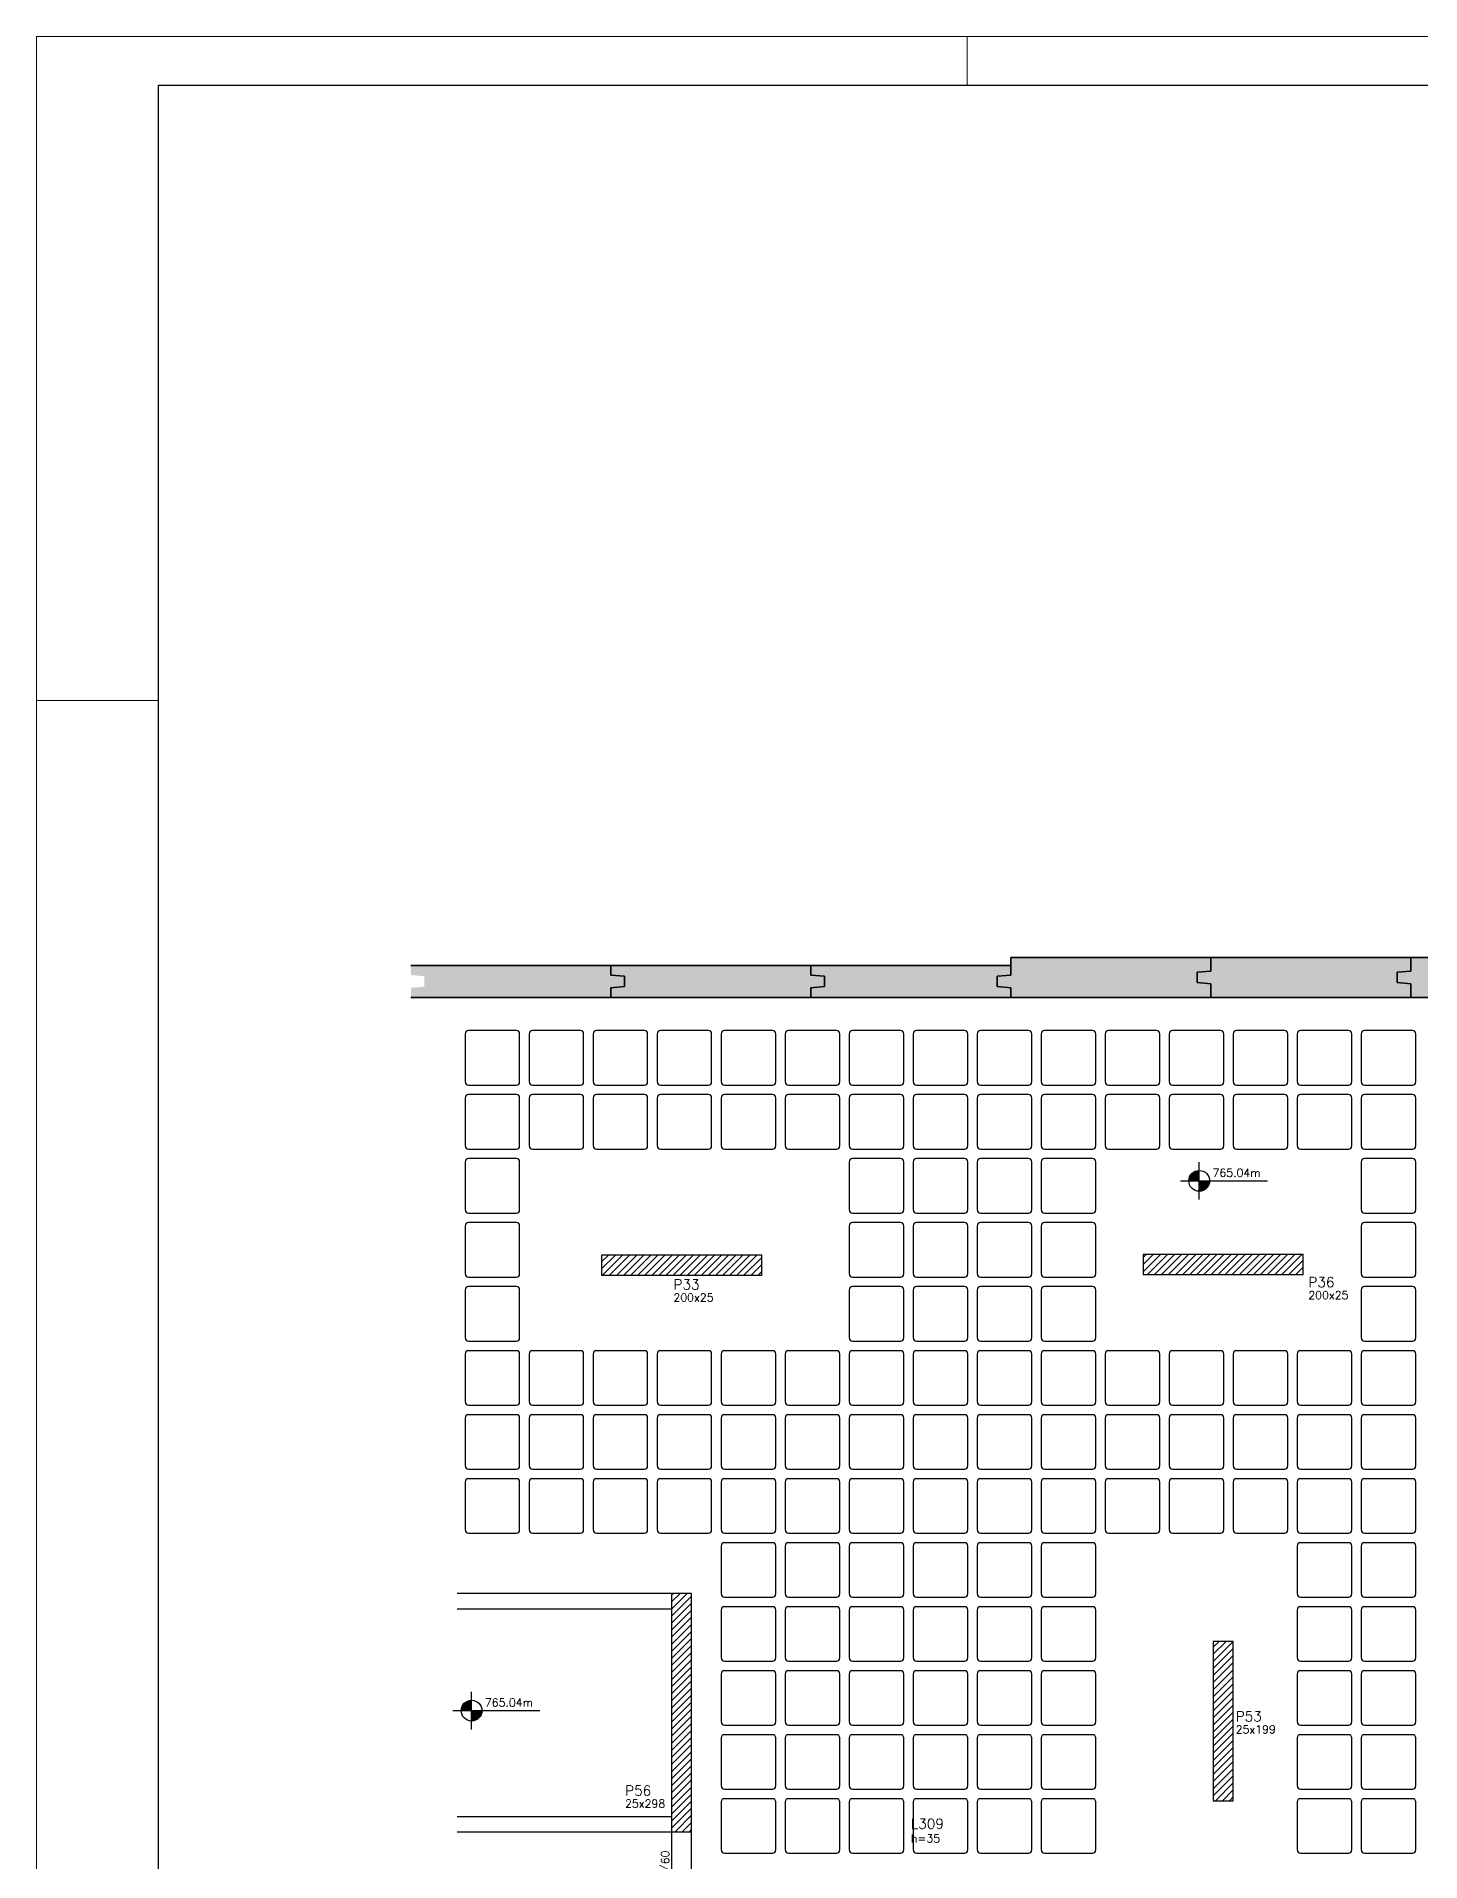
# Model space of a CAD drawing. Header units: millimetres. Extents: x 1860 to 8661, y -614 to 3837.
# Drawn here: x 1860 to 3590, y 1556 to 3837 of the extents above; entities that cross this region are included whole.
import ezdxf

# ---------------------------------------------------------------- set-up
doc = ezdxf.new("R2010")
doc.units = ezdxf.units.MM
for name, color, linetype in [('251', 5, 'Continuous'), ('F-CUBETA', 1, 'Continuous'), ('F-LAJES-DIM', 2, 'Continuous'), ('F-LAJES-NOME', 4, 'Continuous'), ('F-NÍVEL-PLANTA', 2, 'Continuous'), ('F-PILARES-DIM', 172, 'Continuous'), ('F-PILARES-NOME', 170, 'Continuous'), ('F-SOLIDO-EST', 252, 'Continuous'), ('F-TEXTO', 6, 'Continuous'), ('F-VIGAS', 3, 'Continuous'), ('F-VIGAS-DIM', 2, 'Continuous'), ('Pilares', 5, 'Continuous'), ('VIGA', 3, 'Continuous')]:
    doc.layers.add(name, color=color, linetype=linetype)
doc.layers.add('FOLHA', color=255, linetype='Continuous', lineweight=5)
doc.styles.add('MCP', font='romans.shx')
doc.styles.add('ROMANS', font='romans.shx')
pattern_1 = [(45, (3892.612, -4013.147), (-4.4194174, 4.4194174), [])]

# ---------------------------------------------------------------- blocks, each defined once
blk = doc.blocks.new('_VAONER063650636500869008690')
at = {"layer": '251', "color": 1}
for p, q in [((-34, 30), (-34, -30)), ((30, 34), (-30, 34)), ((34, -30), (34, 30)), ((-30, -34), (30, -34))]:
    blk.add_line(p, q, dxfattribs=at)
for centre, start, end in [((-30, 30), 90, 180), ((30, 30), 0, 90), ((-30, -30), 180, 270), ((30, -30), 270, 0)]:
    blk.add_arc(centre, 4, start, end, dxfattribs=at)
blk = doc.blocks.new('Nível - Planta')
at = {"layer": 'F-NÍVEL-PLANTA'}
h = blk.add_hatch(color=71, dxfattribs=at)
h.paths.add_polyline_path([(0, 0), (0, 0.26, 0.414214), (-0.26, 0)])
h.paths.add_polyline_path([(0.26, 0), (0, 0), (0, -0.26, 0.414214)])
for p, q in [((0, -0.469), (0, 0.469)), ((-0.469, 0), (1.704, 0))]:
    blk.add_line(p, q, dxfattribs=at)
blk.add_circle((0, 0), 0.26, dxfattribs=at)
at = {"layer": 'F-TEXTO', "color": 3, "style": 'MCP'}
blk.add_attdef('NÍVEL', (0.333, 0.102), '', height=0.2, dxfattribs=at)

msp = doc.modelspace()

# ---------------------------------------------------------------- hatches: boundary and pattern name
at = {"layer": 'F-SOLIDO-EST'}
h = msp.add_hatch(color=256, dxfattribs=at)
h.dxf.hatch_style = 1
h.paths.add_polyline_path([(2594.61, 2662.85), (2577.61, 2664.35), (2577.61, 2676.35), (2327.61, 2676.35), (2327.61, 2664.35), (2344.61, 2662.85), (2344.61, 2649.85), (2327.61, 2648.35), (2327.61, 2636.35), (2577.61, 2636.35), (2577.61, 2648.35), (2594.61, 2649.85)])
h = msp.add_hatch(color=256, dxfattribs=at)
h.dxf.hatch_style = 1
h.paths.add_polyline_path([(2844.61, 2662.85), (2827.61, 2664.35), (2827.61, 2676.35), (2577.61, 2676.35), (2577.61, 2664.35), (2594.61, 2662.85), (2594.61, 2649.85), (2577.61, 2648.35), (2577.61, 2636.35), (2827.61, 2636.35), (2827.61, 2648.35), (2844.61, 2649.85)])
h = msp.add_hatch(color=256, dxfattribs=at)
h.dxf.hatch_style = 1
h.paths.add_polyline_path([(3060.61, 2662.85), (3077.61, 2664.35), (3077.61, 2676.35), (2827.61, 2676.35), (2827.61, 2664.35), (2844.61, 2662.85), (2844.61, 2649.85), (2827.61, 2648.35), (2827.61, 2636.35), (3077.61, 2636.35), (3077.61, 2648.35), (3060.61, 2649.85)])
h = msp.add_hatch(color=256, dxfattribs=at)
h.dxf.hatch_style = 1
h.paths.add_polyline_path([(3310.61, 2667.85), (3327.61, 2669.35), (3327.61, 2686.35), (3077.61, 2686.35), (3077.61, 2664.35), (3060.61, 2662.85), (3060.61, 2649.85), (3077.61, 2648.35), (3077.61, 2636.35), (3327.61, 2636.35), (3327.61, 2653.35), (3310.61, 2654.85)])
h = msp.add_hatch(color=256, dxfattribs=at)
h.dxf.hatch_style = 1
h.paths.add_polyline_path([(3560.61, 2667.85), (3577.61, 2669.35), (3577.61, 2686.35), (3327.61, 2686.35), (3327.61, 2669.35), (3310.61, 2667.85), (3310.61, 2654.85), (3327.61, 2653.35), (3327.61, 2636.35), (3577.61, 2636.35), (3577.61, 2653.35), (3560.61, 2654.85)])
h = msp.add_hatch(color=256, dxfattribs=at)
h.dxf.hatch_style = 1
h.paths.add_polyline_path([(3827.61, 2686.35), (3577.61, 2686.35), (3577.61, 2669.35), (3560.61, 2667.85), (3560.61, 2654.85), (3577.61, 2653.35), (3577.61, 2636.35), (3827.61, 2636.35), (3827.61, 2653.35), (3810.61, 2654.85), (3810.61, 2667.85), (3827.61, 2669.35)])
at = {"layer": 'Pilares', "linetype": 'Continuous'}
h = msp.add_hatch(dxfattribs=at)
h.set_pattern_fill('ANSI31', color=256, scale=50, style=0)
h.set_pattern_definition(pattern_1)
h.paths.add_polyline_path([(2566.11, 2289.35), (2766.11, 2289.35), (2766.11, 2314.35), (2566.11, 2314.35)], flags=16)
h = msp.add_hatch(dxfattribs=at)
h.set_pattern_fill('ANSI31', color=256, scale=50, style=0)
h.set_pattern_definition(pattern_1)
h.paths.add_polyline_path([(3243.11, 2289.85), (3443.11, 2289.85), (3443.11, 2314.85), (3243.11, 2314.85)], flags=16)
h = msp.add_hatch(dxfattribs=at)
h.set_pattern_fill('ANSI31', color=256, scale=50, style=0)
h.set_pattern_definition(pattern_1)
h.paths.add_polyline_path([(2653.61, 1593.35), (2678.61, 1593.35), (2678.61, 1891.35), (2653.61, 1891.35)], flags=16)
h = msp.add_hatch(dxfattribs=at)
h.set_pattern_fill('ANSI31', color=256, scale=50, style=0)
h.set_pattern_definition(pattern_1)
h.paths.add_polyline_path([(3330.61, 1632.35), (3355.61, 1632.35), (3355.61, 1831.35), (3330.61, 1831.35)], flags=16)

# ---------------------------------------------------------------- linework, layer by layer
at = {"color": 30}
for p, q in [((2012.11, 3776.4), (8600.49, 3776.4)), ((2012.11, -552.63), (2012.11, 3776.4))]:
    msp.add_line(p, q, dxfattribs=at)
at = {"layer": 'F-VIGAS'}
for p, q in [((2577.61, 2676.35), (2327.61, 2676.35)), ((2327.61, 2676.35), (2577.61, 2676.35)), ((2577.61, 2664.35), (2577.61, 2676.35)), ((2577.61, 2676.35), (2577.61, 2664.35)), ((2827.61, 2676.35), (2577.61, 2676.35)), ((2577.61, 2676.35), (2577.61, 2664.35)), ((2577.61, 2676.35), (2827.61, 2676.35)), ((2577.61, 2664.35), (2577.61, 2676.35)), ((2827.61, 2664.35), (2827.61, 2676.35)), ((2827.61, 2676.35), (2827.61, 2664.35)), ((3077.61, 2676.35), (2827.61, 2676.35)), ((2827.61, 2676.35), (2827.61, 2664.35)), ((2827.61, 2664.35), (2827.61, 2676.35)), ((2827.61, 2676.35), (3077.61, 2676.35)), ((3327.61, 2686.35), (3077.61, 2686.35)), ((3077.61, 2686.35), (3077.61, 2664.35)), ((3077.61, 2664.35), (3077.61, 2686.35)), ((3077.61, 2686.35), (3327.61, 2686.35)), ((3077.61, 2664.35), (3077.61, 2676.35)), ((3077.61, 2676.35), (3077.61, 2664.35)), ((3310.61, 2667.85), (3327.61, 2669.35)), ((3327.61, 2669.35), (3310.61, 2667.85)), ((3327.61, 2669.35), (3310.61, 2667.85)), ((3310.61, 2667.85), (3327.61, 2669.35)), ((3327.61, 2669.35), (3327.61, 2686.35)), ((3327.61, 2686.35), (3327.61, 2669.35)), ((3577.61, 2686.35), (3327.61, 2686.35)), ((3327.61, 2686.35), (3327.61, 2669.35)), ((3327.61, 2669.35), (3327.61, 2686.35)), ((3327.61, 2686.35), (3577.61, 2686.35)), ((3560.61, 2667.85), (3577.61, 2669.35)), ((3577.61, 2669.35), (3560.61, 2667.85)), ((3577.61, 2669.35), (3560.61, 2667.85)), ((3560.61, 2667.85), (3577.61, 2669.35)), ((3577.61, 2669.35), (3577.61, 2686.35)), ((3577.61, 2686.35), (3577.61, 2669.35)), ((3827.61, 2686.35), (3577.61, 2686.35)), ((3577.61, 2686.35), (3577.61, 2669.35)), ((3577.61, 2669.35), (3577.61, 2686.35)), ((3577.61, 2686.35), (3827.61, 2686.35)), ((2594.61, 2662.85), (2577.61, 2664.35)), ((2577.61, 2664.35), (2594.61, 2662.85)), ((2577.61, 2664.35), (2594.61, 2662.85)), ((2594.61, 2662.85), (2577.61, 2664.35)), ((2577.61, 2648.35), (2594.61, 2649.85)), ((2594.61, 2649.85), (2577.61, 2648.35)), ((2594.61, 2649.85), (2577.61, 2648.35)), ((2577.61, 2648.35), (2594.61, 2649.85)), ((2577.61, 2636.35), (2577.61, 2648.35)), ((2577.61, 2648.35), (2577.61, 2636.35)), ((2577.61, 2648.35), (2577.61, 2636.35)), ((2577.61, 2636.35), (2577.61, 2648.35)), ((2594.61, 2649.85), (2594.61, 2662.85)), ((2594.61, 2662.85), (2594.61, 2649.85)), ((2594.61, 2662.85), (2594.61, 2649.85)), ((2594.61, 2649.85), (2594.61, 2662.85)), ((2844.61, 2662.85), (2827.61, 2664.35)), ((2827.61, 2664.35), (2844.61, 2662.85)), ((2827.61, 2664.35), (2844.61, 2662.85)), ((2844.61, 2662.85), (2827.61, 2664.35)), ((2827.61, 2648.35), (2844.61, 2649.85)), ((2844.61, 2649.85), (2827.61, 2648.35)), ((2844.61, 2649.85), (2827.61, 2648.35)), ((2827.61, 2648.35), (2844.61, 2649.85)), ((2827.61, 2636.35), (2827.61, 2648.35)), ((2827.61, 2648.35), (2827.61, 2636.35)), ((2827.61, 2648.35), (2827.61, 2636.35)), ((2827.61, 2636.35), (2827.61, 2648.35)), ((2844.61, 2649.85), (2844.61, 2662.85)), ((2844.61, 2662.85), (2844.61, 2649.85)), ((2844.61, 2662.85), (2844.61, 2649.85)), ((2844.61, 2649.85), (2844.61, 2662.85)), ((3077.61, 2664.35), (3060.61, 2662.85)), ((3060.61, 2662.85), (3077.61, 2664.35)), ((3060.61, 2662.85), (3077.61, 2664.35)), ((3077.61, 2664.35), (3060.61, 2662.85)), ((3060.61, 2662.85), (3060.61, 2649.85)), ((3060.61, 2649.85), (3060.61, 2662.85)), ((3060.61, 2649.85), (3060.61, 2662.85)), ((3060.61, 2662.85), (3060.61, 2649.85)), ((3060.61, 2649.85), (3077.61, 2648.35)), ((3077.61, 2648.35), (3060.61, 2649.85)), ((3077.61, 2648.35), (3060.61, 2649.85)), ((3060.61, 2649.85), (3077.61, 2648.35)), ((3077.61, 2648.35), (3077.61, 2636.35)), ((3077.61, 2636.35), (3077.61, 2648.35)), ((3077.61, 2636.35), (3077.61, 2648.35)), ((3077.61, 2648.35), (3077.61, 2636.35)), ((3310.61, 2654.85), (3310.61, 2667.85)), ((3310.61, 2667.85), (3310.61, 2654.85)), ((3310.61, 2667.85), (3310.61, 2654.85)), ((3310.61, 2654.85), (3310.61, 2667.85)), ((3327.61, 2653.35), (3310.61, 2654.85)), ((3310.61, 2654.85), (3327.61, 2653.35)), ((3310.61, 2654.85), (3327.61, 2653.35)), ((3327.61, 2653.35), (3310.61, 2654.85)), ((3327.61, 2636.35), (3327.61, 2653.35)), ((3327.61, 2653.35), (3327.61, 2636.35)), ((3327.61, 2653.35), (3327.61, 2636.35)), ((3327.61, 2636.35), (3327.61, 2653.35)), ((3560.61, 2654.85), (3560.61, 2667.85)), ((3560.61, 2667.85), (3560.61, 2654.85)), ((3560.61, 2667.85), (3560.61, 2654.85)), ((3560.61, 2654.85), (3560.61, 2667.85)), ((3577.61, 2653.35), (3560.61, 2654.85)), ((3560.61, 2654.85), (3577.61, 2653.35)), ((3560.61, 2654.85), (3577.61, 2653.35)), ((3577.61, 2653.35), (3560.61, 2654.85)), ((3577.61, 2636.35), (3577.61, 2653.35)), ((3577.61, 2653.35), (3577.61, 2636.35)), ((3577.61, 2653.35), (3577.61, 2636.35)), ((3577.61, 2636.35), (3577.61, 2653.35)), ((2327.61, 2636.35), (2577.61, 2636.35)), ((2577.61, 2636.35), (2327.61, 2636.35)), ((2577.61, 2636.35), (2827.61, 2636.35)), ((2827.61, 2636.35), (2577.61, 2636.35)), ((2827.61, 2636.35), (3077.61, 2636.35)), ((3077.61, 2636.35), (2827.61, 2636.35)), ((3077.61, 2636.35), (3327.61, 2636.35)), ((3327.61, 2636.35), (3077.61, 2636.35)), ((3327.61, 2636.35), (3577.61, 2636.35)), ((3577.61, 2636.35), (3327.61, 2636.35)), ((3577.61, 2636.35), (3827.61, 2636.35)), ((3827.61, 2636.35), (3577.61, 2636.35))]:
    msp.add_line(p, q, dxfattribs=at)
at = {"layer": 'FOLHA'}
for p, q in [((1859.7, 3837.36), (8661.45, 3837.36)), ((3022.99, 3837.36), (3022.99, 3776.4)), ((2012.11, 3007.66), (1859.7, 3007.66))]:
    msp.add_line(p, q, dxfattribs=at)
at = {"layer": 'FOLHA', "lineweight": 5}
msp.add_line((1859.7, -613.6), (1859.7, 3837.36), dxfattribs=at)
at = {"layer": 'Pilares', "linetype": 'Continuous'}
for points in [[(2566.11, 2289.35), (2766.11, 2289.35), (2766.11, 2314.35), (2566.11, 2314.35), (2566.11, 2289.35)], [(3243.11, 2289.85), (3443.11, 2289.85), (3443.11, 2314.85), (3243.11, 2314.85), (3243.11, 2289.85)], [(2653.61, 1593.35), (2678.61, 1593.35), (2678.61, 1891.35), (2653.61, 1891.35), (2653.61, 1593.35)], [(3330.61, 1632.35), (3355.61, 1632.35), (3355.61, 1831.35), (3330.61, 1831.35), (3330.61, 1632.35)]]:
    msp.add_lwpolyline(points, dxfattribs=at)
at = {"layer": 'VIGA'}
for points in [[(2653.61, 1891.35), (2385.54, 1891.35)], [(2385.54, 1872.35), (2653.61, 1872.35)], [(2653.61, 1612.35), (2385.54, 1612.35)], [(2385.54, 1593.35), (2653.61, 1593.35)], [(2653.61, 1593.35), (2653.61, 1409.35)], [(2678.61, 1409.35), (2678.61, 1593.35)]]:
    msp.add_lwpolyline(points, dxfattribs=at)

# ---------------------------------------------------------------- block references
at = {"layer": 'F-CUBETA'}
for p in [(2429.61, 2560.85), (2509.61, 2560.85), (2589.61, 2560.85), (2669.61, 2560.85), (2749.61, 2560.85), (2829.61, 2560.85), (2909.61, 2560.85), (2989.61, 2560.85), (3069.61, 2560.85), (3149.61, 2560.85), (3229.61, 2560.85), (3309.61, 2560.85), (3389.61, 2560.85), (3469.61, 2560.85), (3549.61, 2560.85), (2429.61, 2480.85), (2509.61, 2480.85), (2589.61, 2480.85), (2669.61, 2480.85), (2749.61, 2480.85), (2829.61, 2480.85), (2909.61, 2480.85), (2989.61, 2480.85), (3069.61, 2480.85), (3149.61, 2480.85), (3229.61, 2480.85), (3309.61, 2480.85), (3389.61, 2480.85), (3469.61, 2480.85), (3549.61, 2480.85), (2429.61, 2400.85), (2909.61, 2400.85), (2989.61, 2400.85), (3069.61, 2400.85), (3149.61, 2400.85), (3549.61, 2400.85), (2429.61, 2320.85), (2909.61, 2320.85), (2989.61, 2320.85), (3069.61, 2320.85), (3149.61, 2320.85), (3549.61, 2320.85), (2429.61, 2240.85), (2909.61, 2240.85), (2989.61, 2240.85), (3069.61, 2240.85), (3149.61, 2240.85), (3549.61, 2240.85), (2429.61, 2160.85), (2509.61, 2160.85), (2589.61, 2160.85), (2669.61, 2160.85), (2749.61, 2160.85), (2829.61, 2160.85), (2909.61, 2160.85), (2989.61, 2160.85), (3069.61, 2160.85), (3149.61, 2160.85), (3229.61, 2160.85), (3309.61, 2160.85), (3389.61, 2160.85), (3469.61, 2160.85), (3549.61, 2160.85), (2429.61, 2080.85), (2509.61, 2080.85), (2589.61, 2080.85), (2669.61, 2080.85), (2749.61, 2080.85), (2829.61, 2080.85), (2909.61, 2080.85), (2989.61, 2080.85), (3069.61, 2080.85), (3149.61, 2080.85), (3229.61, 2080.85), (3309.61, 2080.85), (3389.61, 2080.85), (3469.61, 2080.85), (3549.61, 2080.85), (2429.61, 2000.85), (2509.61, 2000.85), (2589.61, 2000.85), (2669.61, 2000.85), (2749.61, 2000.85), (2829.61, 2000.85), (2909.61, 2000.85), (2989.61, 2000.85), (3069.61, 2000.85), (3149.61, 2000.85), (3229.61, 2000.85), (3309.61, 2000.85), (3389.61, 2000.85), (3469.61, 2000.85), (3549.61, 2000.85), (2749.61, 1920.85), (2829.61, 1920.85), (2909.61, 1920.85), (2989.61, 1920.85), (3069.61, 1920.85), (3149.61, 1920.85), (3469.61, 1920.85), (3549.61, 1920.85), (2749.61, 1840.85), (2829.61, 1840.85), (2909.61, 1840.85), (2989.61, 1840.85), (3069.61, 1840.85), (3149.61, 1840.85), (3469.61, 1840.85), (3549.61, 1840.85), (2749.61, 1760.85), (2829.61, 1760.85), (2909.61, 1760.85), (2989.61, 1760.85), (3069.61, 1760.85), (3149.61, 1760.85), (3469.61, 1760.85), (3549.61, 1760.85), (2749.61, 1680.85), (2829.61, 1680.85), (2909.61, 1680.85), (2989.61, 1680.85), (3069.61, 1680.85), (3149.61, 1680.85), (3469.61, 1680.85), (3549.61, 1680.85), (2749.61, 1600.85), (2829.61, 1600.85), (2909.61, 1600.85), (2989.61, 1600.85), (3069.61, 1600.85), (3149.61, 1600.85), (3469.61, 1600.85), (3549.61, 1600.85)]:
    msp.add_blockref('_VAONER063650636500869008690', p, dxfattribs=at)
at = {"layer": 'F-NÍVEL-PLANTA', "linetype": 'Continuous', "xscale": 50, "yscale": 50, "zscale": 50}
for p in [(3313.06, 2407.05), (2403.54, 1744.94)]:
    msp.add_blockref('Nível - Planta', p, dxfattribs=at).add_auto_attribs({'NÍVEL': '765.04m'})

# ---------------------------------------------------------------- texts
at = {"layer": 'F-LAJES-DIM', "linetype": 'Continuous', "style": 'ROMANS'}
msp.add_text('h=35', height=10, dxfattribs=at).set_placement((2952.66, 1580.25))
at = {"layer": 'F-LAJES-NOME', "linetype": 'Continuous', "style": 'ROMANS'}
msp.add_text('L309', height=12.5, dxfattribs=at).set_placement((2952.66, 1597.25))
at = {"layer": 'F-PILARES-DIM', "linetype": 'Continuous', "style": 'ROMANS'}
for s, p in [('200x25', (2655.84, 2256.31)), ('200x25', (3449.36, 2259.23)), ('25x199', (3358.62, 1716.53)), ('25x298', (2595.38, 1623.75))]:
    msp.add_text(s, height=10, dxfattribs=at).set_placement(p)
at = {"layer": 'F-PILARES-NOME', "linetype": 'Continuous', "style": 'ROMANS'}
for s, p in [('P33', (2655.84, 2271.31)), ('P36', (3449.36, 2274.23)), ('P53', (3358.62, 1731.53)), ('P56', (2595.38, 1638.75))]:
    msp.add_text(s, height=12.5, dxfattribs=at).set_placement(p)
at = {"layer": 'F-VIGAS-DIM', "linetype": 'Continuous', "style": 'ROMANS'}
msp.add_text('25/60', height=10, rotation=90, dxfattribs=at).set_placement((2650.49, 1526.3))

doc.saveas('drawing.dxf')
